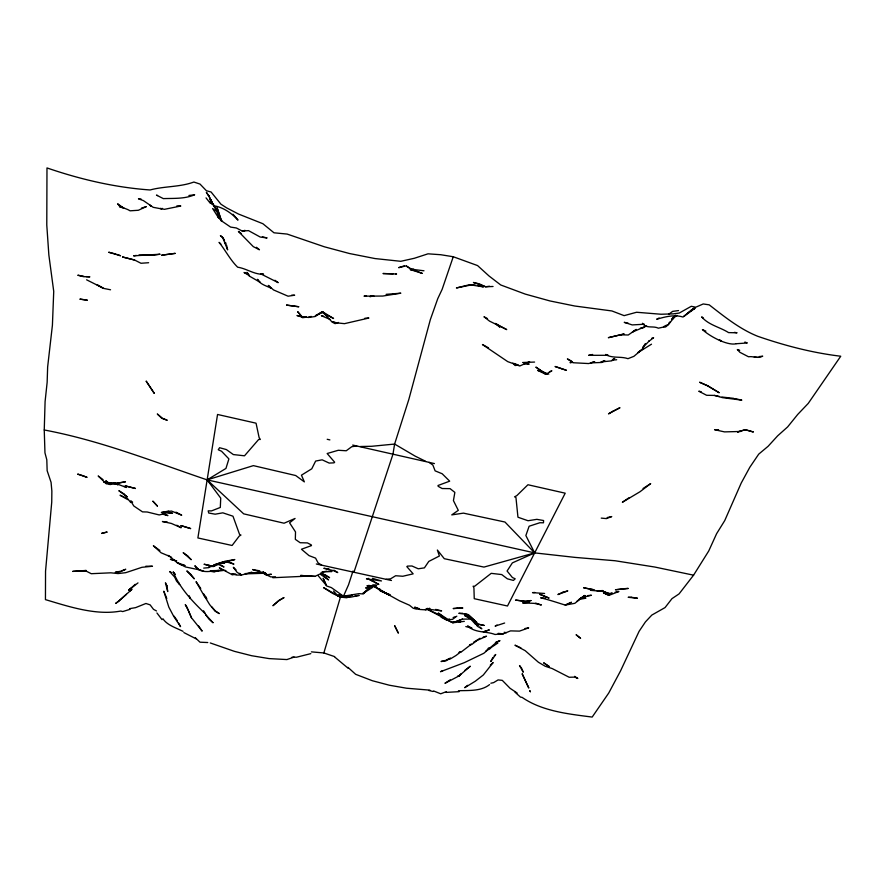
<?xml version="1.0" encoding="UTF-8"?>
<svg xmlns="http://www.w3.org/2000/svg" width="885" height="885" viewBox="0 0 885 885"><rect width="100%" height="100%" fill="white"/><g stroke="black" fill="none" stroke-linecap="round" stroke-linejoin="round"><path stroke-width="1.33" d="M130.084 609.322L122.716 611.568L120.769 611.048C96.177 615.706 68.975 606.645 45.445 599.621L45.544 571.201L51.739 502.127L51.861 491.031L51.064 482.325L47.148 470.687L46.805 459.791L44.958 452.854L44.25 429.977L45.091 401.591L47.148 382.287L47.646 366.943L52.414 325.215L53.731 291.364L48.852 254.98L46.783 225.055L46.982 167.929C80.269 179.345 114.928 187.487 150.085 189.965C164.533 186.06 179.71 187.233 193.881 182.044L200.01 184.069L206.404 190.729L211.095 192.012L220.962 204.214L226.671 207.898L238.474 214.026L262.867 223.706L273.985 232.799L287.149 234.071L324.364 246.793L349.542 253.541L375.019 258.564L400.783 261.307L414.346 258.276L428.019 253.818L440.741 254.725L453.253 256.738L477.568 265.577L489.018 275.976L500.722 284.97L525.236 294.097L549.961 300.944L574.763 306.011L611.922 310.956L624.124 315.646L636.569 312.261L661.018 314.241L673.186 313.876L679.249 313.047L691.285 306.298L695.787 307.195L703.221 303.964L709.195 304.838C724.361 316.631 739.771 329.087 757.704 336.278C784.663 345.592 812.386 352.861 840.75 356.224L808.226 403.427L797.717 414.434L787.639 426.913L777.672 435.818L768.103 446.294L758.711 454.149L749.805 467.291L741.221 483.044L724.738 520.579L716.618 533.666L708.741 550.968L693.575 575.173L679.072 593.89L671.981 598.636L665.055 607.575L651.825 615.075L645.419 621.923L639.103 631.315L620.518 670.952L608.736 693.021L592.176 717.071C568.424 713.996 542.14 711.263 522.095 697.369L520.491 697.114L515.004 692.181M311.376 651.869L323.855 652.953L340.426 597.121L346.809 597.762L352.396 595.008M353.004 571.035L348.535 584.786L343.469 596.213L338.579 594.908L347.728 596.91L342.76 596.047L341.875 596.933L337.727 595.782L333.534 591.036M353.945 572.263L392.973 454.182L394.61 444.06L408.793 399.566L430.331 319.662L437.765 298.643L442.146 289.34L453.253 256.738M492.856 657.555L490.755 661.538L495.733 654.502L494.162 655.873M487.259 649.988L488.564 647.875M645.309 343.645L642.809 347.517L649.236 340.946L648.76 341.378L653.606 337.782L651.681 338.291M668.617 323.921L670.111 321.797M675.255 315.956L668.739 324.264L665.741 326.775L664.27 326.244L666.283 326.388L663.562 327.107M673.452 316.996L672.003 318.921L677.025 315.436M668.684 323.622L669.16 322.992M672.368 319.275L675.709 315.281L672.523 318.655M668.142 324.563L666.117 325.968M461.096 673.728L458.917 675.996L470.322 666.217L464.68 670.509M137.994 582.894L128.701 590.195L135.272 584.299M667.932 324.607L665.907 325.912M118.457 601.369L115.636 603.437L118.612 601.236M126.422 594.311L118.302 601.479L131.953 589.333L130.084 590.959M490.312 665.111L493.155 662.533L483.321 674.978L475.322 681.207L464.702 687.7L467.557 685.322M671.726 319.496L673.573 317.903M128.701 590.195L132.031 587.529M684.47 315.768L692.656 309.186L687.545 313.301M580.549 598.614L585.35 595.859L579.199 599.355L585.859 598.216L583.237 598.216M683.751 316.399L684.879 315.514M489.571 684.614C480.931 691.45 468.84 690.322 458.419 690.742M456.826 616.159L452.545 619.345L446.925 619.887L438.285 613.051L447.766 619.312M668.794 314.208L672.622 311.387L678.552 310.569M651.504 344.188L637.842 352.65L643.76 348.037L633.881 356.345L627.974 358.679C620.673 356.124 612.73 358.558 605.794 354.675M579.498 599.09L584.731 595.45L574.852 603.316L565.249 605.075C556.964 602.552 549.054 599.798 540.691 597.829L545.437 598.138M628.892 497.835L622.376 502.26L640.021 491.728L650.685 483.608L643.041 488.498M211.736 565.659L208.772 567.65L203.705 568.104M327.494 316.233L322.383 311.653L315.292 315.801L322.306 312.604L333.568 318.489L322.383 311.653L315.115 316.52L308.666 317.472L302.593 316.93L306.332 316.896M450.222 679.835L444.956 683.32L459.769 675.532L457.633 676.14M695.212 308.168L683.01 317.029C674.304 314.319 665.144 316.786 656.692 319.264L659.115 318.014M473.453 642.388L480.079 638.251M372.397 587.552L362.961 593.392L368.979 588.337L363.315 593.979L359.044 593.636L343.469 596.213L331.344 587.585L326.543 585.936L323.18 578.303L326.344 585.383L318.124 575.648M497.038 625.02L495.113 626.115L504.638 623.018M445.985 660.066L450.388 658.296L445.586 661.029L441.04 661.504L444.878 660.509M579.199 599.355L585.35 595.859M646.669 326.012L632.377 332.063L636.326 329.419L628.25 335.006L620.418 334.795L608.349 337.683L624.179 333.966L620.418 334.795M577.064 601.092L581.932 597.53L591.39 595.251L587.762 595.616M612.818 359.376L614.743 358.447L611.745 360.848L600.926 361.965L604.776 360.593L601.756 362.474L590.826 362.883L594.676 361.699L588.658 363.558L573.082 362.739L567.396 358.923L571.633 361.113M162.42 208.395L161.258 208.948L160.484 208.373L164.322 209.347L180.794 206.017L176.9 205.862M314.949 576.378L300.69 575.471L314.949 576.378L319.994 574L328.556 579.896L323.633 575.947M442.865 670.609L440.52 671.704L464.293 662.666L483.852 653.263L496.352 642.422L499.959 640.607L495.423 642.455M490.865 683.22L493.587 682.634L498.089 679.923L502.293 680.366L510.092 688.32L517.139 693.021M566.5 604.521L571.478 602.276L565.249 605.075M529.606 361.622L519.76 366.003L507.747 361.644L482.447 344.53L488.509 347.838M472.313 619.644L464.603 615.473L471.771 619.058L462.501 619.124L452.777 622.774L427.433 609.356M450.388 658.296L448.441 659.115L450.742 658.672L455.985 655.519L460.886 651.758L458.972 652.444L461.273 651.946L471.462 644.147L469.581 644.944L471.86 644.424L477.181 640.397L486.484 636.215L483.21 637.089M594.565 589.797L590.461 590.339L602.829 591.379L606.048 593.979L609.289 595.251L618.903 591.49L615.152 592.187M446.394 691.628L440.719 693.796L433.595 690.953M120.935 571.102L125.758 569.265L120.216 571.776L115.249 572.329L119.796 571.345M449.403 618.958L446.925 619.887L450.631 621.779L454.47 622.177M453.109 617.564L455.587 616.624M462.501 619.124L452.777 622.774L464.337 621.347M549.408 371.755L551.875 370.837L545.791 374.289L537.626 370.361L543.855 372.441M338.49 322.461L335.083 323.667L332.461 321.819L334.873 322.074M372.054 295.867L369.83 296.63L373.901 296.01M370.848 586.213L365.649 588.016L375.517 586.18L380.108 590.649L384.112 592.275L382.032 590.627M294.119 657.112L286.906 659.568L269.084 658.595L251.594 655.708L234.381 651.338L210.276 642.952M429.634 608.603L425.873 609.865L419.755 609.477L414.645 607.198L418.063 608.194M223.396 561.721L213.705 564.962L234.824 559.552L224.613 561.311M404.39 265.821L398.67 267.657L405.983 265.898L411.348 269.217L423.981 270.788M141.478 208.108L146.357 206.592L138.37 210.265L130.095 210.818C126.013 208.086 120.836 208.185 117.594 203.816L124.177 208.373L119.42 206.692L122.119 206.692M665.697 326.034L666.715 325.724L665.653 325.47M485.832 651.05L497.879 643.008L495.688 643.196M245.565 573.591L265.666 573.281L245.2 573.613M214.026 571.633L223.662 570.427L219.325 567.827L231.97 574.597L235.664 574.321M369.178 585.361L366.921 585.892L376.656 585.328L372.74 584.963M245.178 230.443L242.225 231.04L236.383 227.987L230.587 227.08L220.984 220.52L221.925 220.476L221.029 220.686L218.562 216.349L220.133 218.429M244.791 230.476L242.225 231.04L248.508 230.62L260.212 237.036L267.093 237.954L262.402 236.848M607.176 517.57L611.745 516.563L606.446 518.599L601.247 518.112M592.629 354.465L588.636 355.316L608.183 355.294L605.672 354.454M735.944 343.8C727.57 345.714 710.19 336.776 702.413 329.574L705.887 331.145M419.202 608.515L416.415 609.112L413.184 608.227L409.534 605.263L399.522 600.827L373.536 586.379L375.594 586.678M124.132 486.142L126.356 487.502L115.647 483.387L109.729 482.867L114.143 483.608L125.471 481.805L109.917 484.582L105.757 480.787L110.758 484.25L106.3 483.818L98.18 475.975L103.069 479.67M222.268 562.097L224.801 561.577L213.683 566.444L208.849 566.566M640.386 328.136L644.302 327.339L641.691 327.716M368.768 578.414L366.456 578.878L381.49 580.947L372.375 578.314M168.781 511.054L161.347 512.515L171.458 511.054L181.702 515.181L175.949 512.149M572.628 362.186L569.995 362.651L572.495 362.363M86.21 570.438L72.714 571.4L85.934 570.582M326.808 571.19L322.007 571.998L331.986 571.478L328.103 571.256M129.531 608.67L135.582 607.641L145.925 603.481L150.129 604.864L153.492 609.334L156.479 610.96M524.971 628.505L528.677 627.885L519.484 631.116L510.545 630.883L503.244 633.815L495.047 634.479C485.931 630.961 475.234 633.229 467.568 625.938L470.82 627.542M308.832 316.863L311.398 316.454M136.312 255.411L133.613 255.853L160.119 254.216L153.304 255.289L139.011 254.98M740.612 431.471L724.516 431.891L714.56 429.701L718.598 429.69M114.143 483.608L115.647 483.387M249.426 572.706L251.971 572.329L241.461 575.029L236.56 575.062L232.036 573.624M356.721 445.974L351.743 446.715L346.245 450.764L338.302 450.277L327.151 453.518L334.641 462.191L334.021 462.844L329.165 463.076L322.151 459.824L315.635 461.063L311.785 468.784L301.453 475.179L304.351 481.882L295.701 475.533L253.387 465.632L207.134 479.88C153.337 461.616 100.359 440.498 44.25 429.977M663.827 326.985L658.363 328.202C653.13 325.448 646.349 329.109 642.444 323.268M608.559 593.625L612.332 593.083L607.475 594.797L606.048 593.979M721.419 341.035L719.35 340.128M489.438 286.253L485.577 286.762L473.431 282.481L477.336 283.266M306.287 317.206L302.471 317.704L297.681 311.675L302.604 317.317L296.951 315.525L300.9 316.056M459.116 691.661L445.985 692.402M85.79 570.681L82.371 571.102L86.509 571.279L91.255 573.701L110.824 572.816L118.07 573.568L125.758 572.672L141.987 567.296L152.474 566.256L145.815 566.223M188.925 195.474L194.656 194.788C184.545 199.048 174.046 198.229 163.349 198.616L156.479 195.12L157.552 195.552M386.114 579.332L390.573 578.834L395.65 575.737L402.808 576.257L413.162 573.856L406.834 566.643L407.443 566.101L411.967 565.991L418.251 568.789L424.424 567.86L428.794 561.411L439.391 556.012L437.378 550.027L444.292 558.701L483.962 567.086L534.662 552.893L575.073 557.395L615.163 560.758L654.811 567.042L693.575 575.173M759.087 356.589L762.704 356.201C757.936 358.912 753.334 356.002 748.444 356.743L739.926 352.319L737.316 349.553L739.705 350.261M612.055 360.195L616.69 359.741M599.488 590.771L597.121 591.003L603.26 591.324M529.44 602.242L522.626 602.895L534.352 603.36L541.377 604.975L535.624 603.105M343.103 596.877L340.426 597.121L332.483 593.304L323.622 587.651L340.426 597.121L350.427 597.22L359.177 595.417L355.151 595.782M231.97 574.597L235.941 574.299M148.625 262.723L140.98 263.265L134.531 260.002L122.628 257.015L134.531 260.002M218.451 563.424L224.713 562.993L220.642 562.982M251.816 573.115L261.595 572.473M534.96 592.474L532.516 592.629L544.607 593.47M310.812 653.639L296.563 657.212L292.083 657.135M644.446 324.231L632.211 324.917L624.246 322.339L628.361 323.313M364.874 318.246L368.89 318.036L344.486 323.656L332.461 322.428L322.383 311.653M366.523 296.033L364 296.143L382.74 296.055L400.828 293.189L386.103 294.34M309.927 576.024L272.823 577.728M493.045 286.486L485.577 286.762L478.63 283.532M522.604 362.507L534.573 362.065M413.693 269.128L411.348 269.217L406.503 266.075M210.309 570.703L218.96 570.493L213.816 571.832L211.415 571.478M499.096 633.937L503.244 633.815L498.089 633.383M275.512 576.788L270.666 576.887L261.772 572.551M360.383 446.505L371.744 446.283L394.61 444.06L415.12 456.118L425.552 461.262M736.254 343.734L747.305 342.96L744.871 342.052M291.552 295.225L294.661 295.214L288.067 296.198L273.542 289.937L268.288 285.39L270.932 288.123C266.175 285.733 260.113 284.45 257.435 279.317L260.035 282.249L249.205 275.998L247.026 272.315L248.873 274.859M165.606 512.714L162.198 512.725L172.52 513.256L169.046 512.835M462.711 613.294L458.828 613.316L468.165 614.621L476.794 622.454L468.165 614.621L464.89 613.825M719.483 396.502L714.483 395.418L706.617 395.285L698.796 391.203L701.263 391.778M393.117 273.83L382.984 273.531L396.569 274.029L395.65 273.907M207.765 642.532L199.999 642.2L195.364 637.775M475.267 285.047L469.315 284.76L456.428 287.957L471.174 284.959L483.476 286.895L477.623 285.401M524.009 363.846L529.175 364.111L525.723 363.248M733.709 398.35L721.972 397.044M754.263 357.109L757.427 357.319M86.276 276.596L89.883 276.839L83.599 276.706L77.803 275.224L83.854 276.297M225.852 570.571C216.338 568.524 201.99 576.622 194.855 565.747L198.981 569.774L185.496 566.964L177.155 562.661L169.765 556.444L161.092 552.782L153.37 545.757L159.886 550.459M141.091 199.048L138.48 198.826L143.381 200.596L153.16 207.311L161.689 208.915M448.784 620.131L446.106 619.887L441.084 617.144L443.662 617.553M263.597 274.261C254.205 274.682 246.705 268.553 237.645 267.193C230.222 259.947 225.598 250.477 219.071 242.368L220.907 244.105M263.398 274.195L260.765 273.885L278.178 282.647L274.936 280.257M167.376 522.117L162.42 521.519L171.347 523.433L181.193 527.748L176.768 525.236M544.474 373.57L548.833 374.101M261.639 572.883L265.699 573.392M203.893 571.345L199.656 569.708M429.955 690.156L406.469 688.209L389.3 685.211L372.32 680.72L355.637 674.304L347.927 667.334M471.915 628.084L465.809 626.569M329.065 569.022L323.844 568.292L333.435 570.626L337.738 572.573L333.933 570.172M607.243 593.791L603.592 593.193L606.435 593.824M504.14 632.288L506.419 632.686M734.484 332.362L737.072 332.804L728.576 332.605C719.748 327.019 708.752 325.127 701.65 316.885L703.42 318.08M184.976 565.626L181.691 565.039L177.155 562.661L184.788 565.371M259.736 570.836L252.568 569.542L266.54 573.978L263.221 571.942M150.649 205.873L151.302 205.995L149.886 205.165L150.505 205.84M225.83 561.544L228.264 562.019M103.556 288.388L97.228 284.904L103.556 288.388L110.548 289.782M415.74 270.755L410.153 269.56L422.267 273.399L416.824 271.197M323.689 316.222L321.377 315.724L330.116 319.43M458.884 621.79L460.488 622.133M316.321 563.988L391.458 580.505M734.871 398.604L741.818 400.142L722.47 397.642L714.483 395.418M327.196 439.292L329.884 439.9M352.695 445.066L434.435 463.574M428.749 690.455L432.997 691.473M115.913 254.039L108.7 252.247L120.57 255.765L117.085 254.471M176.734 560.902L170.351 559.309L176.314 560.847M435.663 609.389L441.637 610.893L426.714 608.991L429.833 608.382L425.209 609.555L429.302 609.179L427.234 608.36M107.074 483.033L103.799 482.082L106.886 483.055M225.775 561.665L233.928 564.099L229.48 562.252M323.855 652.953L334.596 656.604M514.063 363.469L518.61 365.14L515.026 365.516L512.924 363.06M323.921 574.254L320.713 573.06L329.585 577.706L324.994 574.653M163.249 513.82L167.929 515.601L162.707 514.163L159.189 514.937L147.175 511.995L142.507 511.873L133.79 505.977L130.681 500.888L132.628 502.116M390.185 594.709L380.218 590.771L389.842 595.317L381.247 590.594L382.165 591.302L379.455 588.702M440.232 615.23L426.493 608.968M113.756 483.033L117.971 484.814L114.63 482.911M373.912 581.522L369.808 579.786L378.824 584.465L374.897 582.12M183.062 631.359C176.126 627.852 167.376 625.396 162.884 618.726M520.9 647.875L514.97 645.187L525.181 650.674L538.423 662.268L545.237 666.261L552.207 668.573L569.166 677.257L574.763 677.114L577.828 678.474L574.675 676.339M126.765 498.288L120.061 495.224L127.717 499.605M246.45 273.576L244.05 272.48L249.493 275.711M102.516 287.791L86.608 279.815M217.4 563.966L224.005 566.997L220.918 565.017M607.387 594.3L609.289 595.251M196.094 638.815L183.859 632.576M487.502 318.611L483.962 316.741L489.505 321.111L506.729 329.607L495.29 323.445L499.815 327.107L496.186 323.7M478.442 625.441L474.858 623.494L466.439 614.456L468.187 615.894M171.69 572.672L169.655 571.555L174.71 577.142L176.557 581.102L179.644 584.576L178.814 583.005M168.006 555.393L171.568 557.417M321.675 565.172L318.091 562.904L315.58 558.125L309.02 555.614L301.464 549.242L311.476 545.602L311.277 544.883L307.394 542.903L300.159 542.726L295.336 539.352L295.513 531.929L289.583 522.814L295.07 518.455L284.074 523.212L243.685 513.853L207.134 479.88L225.952 468.43L228.894 458.906L221.549 451.25L218.263 449.757L219.591 447.721L226.361 449.569L233.341 454.569L244.503 455.808L258.708 439.425L260.356 439.469L259.095 437.489L256.053 423.185L217.555 414.468L197.886 537.958L232.102 545.481L239.249 536.078L240.974 535.06L239.581 534.474L232.976 516.198L222.832 512.835L215.188 514.185L208.738 513.034L208.174 510.855L211.493 510.91L220.31 507.459L220.73 498.122L207.134 479.88L534.662 552.893L525.867 535.525L529.13 526.232L539.85 522.736L543.478 522.792L543.589 520.535L536.852 519.34L528.035 520.734L517.957 517.227L515.944 497.47L514.539 496.828L516.785 495.655L527.947 484.748L565.205 493.188L507.492 606.004L474.249 598.691L473.917 587.784L473.088 586.213L474.614 586.279L491.208 573.347L501.74 574.564L507.326 578.801L513.411 580.427L515.192 578.801L512.382 577.507L507.083 571.013L512.36 562.893L534.662 552.893L504.959 522.028L463.441 513.134L451.759 514.893L458.297 510.346L453.43 500.611L454.857 492.403L450.089 488.642L442.135 488.52L438.141 486.308L438.02 485.489L449.68 481.174L442.168 473.752L435.11 470.853L432.887 465.079L429.092 462.368M602.099 590.439L606.203 593.193M220.929 219.48L218.506 217.776L212.621 208.583L215.829 210.862M241.317 233.651L238.419 231.439L253.287 246.638L259.438 249.769L256.462 247.28M469.935 617.343L472.546 619.511M348.181 668.297L334.729 657.024M263.155 572.153L266.252 574.808L271.374 574.288L266.263 574.973L262.956 572.009M211.548 606.634L215.343 610.904L219.303 613.593L215.155 611.225L209.623 604.555L204.512 596.18L206.415 597.707L204.413 596.258L196.05 581.677L200.74 588.436M479.803 627L481.849 628.804L477.435 626.303L474.083 621.248M130.781 502.547L127.44 498.476M236.052 569.874L233.341 567.307L237.069 572.274L241.461 575.029L239.658 573.314M162.032 619.644L156.933 612.973M212.278 203.318L214.48 205.84C223.706 207.61 231.748 213.285 237.999 220.1L232.976 214.214M520.834 667.168L519.528 665.586L523.278 672.202L521.475 667.954M173.261 572.086L175.141 574.42L173.261 572.086C180.142 588.713 192.676 601.59 205.486 613.936L203.539 610.783M474.249 621.248L476.738 624.29M206.039 197.875L210.21 203.185L212.92 203.937L210.121 200.74L212.334 204.501M206.858 598.813L203.638 593.824M206.349 192.344L208.805 196.039L206.515 192.51M191.425 617.697L188.516 610.893L191.425 617.697L202.145 631.127L198.362 625.64M174.046 616.126L177.42 620.883M217.245 211.006L212.533 203.638L216.858 211.028L218.506 217.776L217.5 212.356M178.67 623.184L180.551 626.635L173.637 616.225L168.814 607.099L163.814 591.202L164.809 593.581M224.027 239.581L224.491 240.477L222.965 237.7L220.376 235.609L222.677 237.578L227.633 249.88L226.527 245.068M189.246 596.269L190.198 598.415L189.246 595.981M225.564 242.567L226.04 243.718M165.307 594.775L166.778 598.459M216.858 207.19L220.962 219.38L217.489 208.816M490.766 647.554L490.002 648.661L490.766 647.554M278.797 600.716L272.934 605.727L278.72 600.539L284.019 597.563L278.797 600.716M691.981 309.794L690.842 310.701L694.957 307.593L691.981 309.794M694.172 308.776L693.143 309.418L694.172 308.776M612.52 411.448L608.515 413.859L619.965 407.708L612.52 411.448M562.882 592.242L557.893 594.554L567.805 590.892L562.882 592.242M489.151 629.976L483.409 631.802L489.151 629.976M106.952 532.084L101.609 533.412L106.952 532.084M745.314 429.723L737.636 431.924L745.314 429.723L753.212 431.935L745.314 429.723M530.945 600.572L526.077 601.424L515.512 600.096L524.971 601.357L530.945 600.572M175.108 253.387L161.811 255.168L175.108 253.387M625.098 588.625L615.451 589.764L628.228 588.436L625.098 588.625M457.18 608.172L453.164 608.559L462.855 608.017L457.18 608.172M720.81 340.703L719.782 340.271L720.81 340.703M631.27 597.264L628.173 597.298L637.443 598.205L631.27 597.264M593.304 589.642L583.779 587.828L593.304 589.642M87.15 300.148L80.081 299.152L87.15 300.148M298.665 306.741L286.574 305.104L298.665 306.741M135.416 488.465L125.526 485.965L135.416 488.465M484.062 625.396L474.858 623.494L484.062 625.396M213.683 566.444L204.247 564.276L213.683 566.444M609.013 593.514L602.829 591.379L609.013 593.514M83.212 475.776L77.659 474.106L87.084 477.369L83.212 475.776M190.574 528.555L181.06 525.624L190.574 528.555M562.185 368.868L555.039 366.49L566.455 370.317L562.185 368.868M543.235 595.55L539.717 594.311L549.076 598.094L543.235 595.55M167.022 420.176L161.789 418.295L157.298 413.97L162.431 418.262L167.022 420.176M707.657 385.794L699.736 382.309L707.657 385.794L719.074 392.674L707.657 385.794M547.207 373.824L540.259 370.704L547.207 373.824M549.109 666.482L543.844 662.942L549.109 666.482M580.527 638.24L576.246 634.866L580.527 638.24M123.723 493.741L118.855 490.666L127.274 497.016L123.723 493.741M542.87 371.954L536.044 367.22L542.87 371.954M187.565 555.813L183.173 552.671L191.215 559.696L187.565 555.813M190.906 574.487L186.857 570.925L194.291 578.845L190.906 574.487M212.964 622.664L209.026 619.179L205.608 614.588L212.964 622.664M157.397 506.065L152.95 501.253L157.397 506.065M530.414 691.694L529.816 690.765L530.414 691.694M154.244 393.316L146.235 381.236L154.244 393.316M212.168 202.333L209.955 198.505L212.168 202.333M187 607.364L185.275 604.61L188.394 610.573L187 607.364M527.88 686.207L522.139 673.739L528.81 688.032L527.88 686.207M398.239 632.93L394.699 625.761L398.239 632.93M225.166 243.132L224.646 242.136L225.166 243.132M166.955 585.748L165.429 582.806L167.719 591.567L166.955 585.748M210.873 200.331L208.738 195.563L210.873 200.331"/></g></svg>
